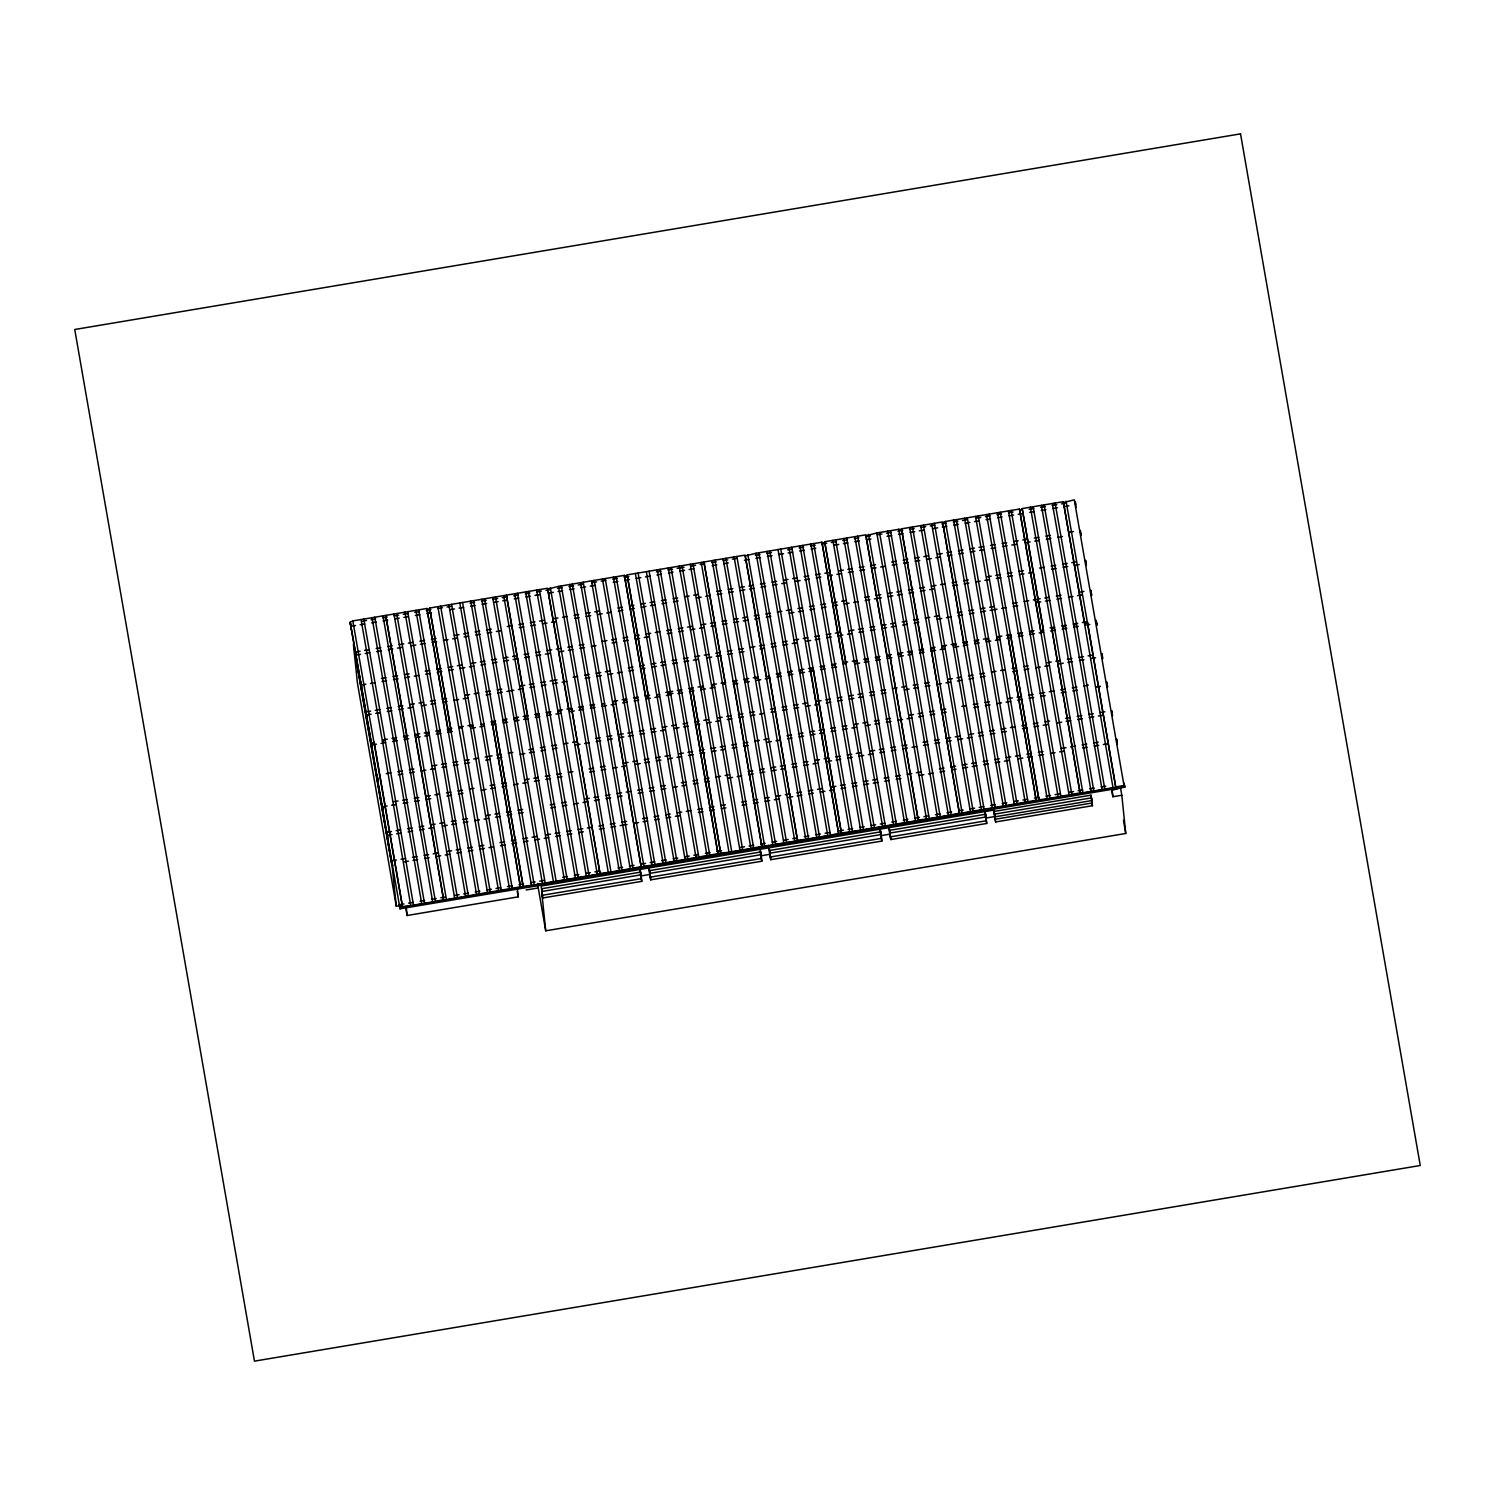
<?xml version="1.0" encoding="UTF-8"?>
<svg xmlns="http://www.w3.org/2000/svg" width="1495" height="1495" viewBox="0 0 1495 1495"><rect width="100%" height="100%" fill="white"/><g stroke="black" fill="none" stroke-linecap="round" stroke-linejoin="round"><path stroke-width="1.5" d="M350.166 622.238L399.782 907.428L402.51 906.605L374.199 742.155L371.507 743.183L350.166 622.238L352.82 620.911L361.042 619.547L382.477 741.389L385.168 740.305L413.498 905.11L410.751 905.578L382.421 740.772M361.042 619.547L372.012 617.697L393.447 739.558L396.138 738.455L424.468 903.279L421.721 903.727L393.391 738.922M372.012 617.697L382.982 615.865L404.435 737.708L407.107 736.624L385.729 615.398L393.97 614.015L443.679 900.046L520.466 886.815L492.154 722.347L520.484 887.17L523.231 886.703L494.901 721.898L523.231 886.703M393.97 614.015L404.939 612.165L426.374 734.026L429.046 732.942L457.395 897.747M404.939 612.165L415.909 610.334L437.344 732.195L440.035 731.092L468.365 895.916M415.909 610.334L426.879 608.484L476.587 894.533M426.879 608.484L448.313 730.345L451.06 729.878L429.626 608.035L437.848 606.652L487.557 892.683M437.848 606.652L448.818 604.802L470.271 726.663L472.943 725.58L501.292 890.385M448.818 604.802L459.806 602.971L481.24 724.813L483.913 723.729L512.262 888.535M459.806 602.971L470.775 601.121L492.21 722.982L494.901 721.898M470.775 601.121L481.745 599.289L503.18 721.132L505.871 720.048L534.201 884.853L531.454 885.32L503.124 720.515M481.745 599.289L492.715 597.439L514.168 719.301L516.84 718.198L545.17 883.022L542.423 883.47L514.093 718.665M492.715 597.439L503.684 595.608L525.137 717.451L527.81 716.367L506.431 595.141L514.672 593.758L536.107 715.619L538.779 714.517L567.128 879.34L564.381 879.789L536.032 714.984M514.672 593.758L525.642 591.908L575.351 877.957L600.037 873.809L571.707 709.004L600.037 873.809M525.642 591.908L536.612 590.077L558.046 711.938L560.737 710.835L589.067 875.659M536.612 590.077L547.581 588.226L597.29 874.276M571.707 709.004L569.016 710.05L547.693 589.086L558.551 586.395L580.004 708.238L582.676 707.154L611.006 871.977L608.278 872.426L579.929 707.621M558.551 586.395L569.539 584.545L590.973 706.406L593.646 705.322L621.995 870.127L619.248 870.595L590.899 705.771M569.539 584.545L580.508 582.714L601.943 704.556L604.615 703.472L632.964 868.277L630.217 868.744L601.887 703.939M580.508 582.714L591.478 580.864L641.187 866.913L717.992 853.664L689.662 689.195L717.992 854.019L720.721 853.215L692.409 688.746L720.74 853.552M591.478 580.864L602.448 579.032L623.882 700.875L626.573 699.791L654.903 864.596M602.448 579.032L613.417 577.182L663.126 863.232M613.417 577.182L624.387 575.351L674.114 861.382M624.387 575.351L645.84 697.193L648.587 696.745L627.134 574.884L635.375 573.501L656.81 695.362L659.482 694.259L687.831 859.083M635.375 573.501L646.345 571.669L667.779 693.512L670.47 692.428L698.8 857.233M646.345 571.669L657.314 569.819L678.749 691.68L681.44 690.578L709.77 855.402M657.314 569.819L668.284 567.969L689.737 689.83L692.409 688.746M668.284 567.969L679.253 566.138L700.706 687.999L703.379 686.896L731.728 851.72L728.981 852.169L700.632 687.364M679.253 566.138L690.241 564.288L711.676 686.149L714.348 685.065L742.697 849.87L739.95 850.337L711.601 685.514M690.241 564.288L701.211 562.456L722.646 684.299L725.393 683.85L703.958 561.989L712.181 560.606L761.889 846.656L797.564 840.657L769.215 675.852L797.564 840.657M712.181 560.606L723.15 558.775L744.585 680.617L747.276 679.534L775.606 844.339M723.15 558.775L734.12 556.925L783.847 842.974M734.12 556.925L745.108 555.094L794.817 841.124M769.215 675.852L766.543 676.936L745.201 555.953L756.078 553.243L777.512 675.105L780.203 674.002L808.533 838.826L805.786 839.274L777.456 674.469M756.078 553.243L767.047 551.412L788.482 673.255L791.173 672.171L819.503 836.976L816.756 837.443L788.426 672.638M767.047 551.412L778.017 549.562L799.451 671.423L802.142 670.321L830.472 835.144L827.725 835.593L799.395 670.788M778.017 549.562L788.986 547.712L838.695 833.761L841.442 832.958L813.112 668.489L841.442 833.294M788.986 547.712L799.956 545.881L849.683 831.911L918.266 820.4L889.917 655.595L918.266 820.4M799.956 545.881L810.944 544.03L860.653 830.08M810.944 544.03L821.914 542.199L871.622 828.23M821.914 542.199L843.348 664.042L846.095 663.593L824.661 541.732L832.883 540.349L854.318 662.21L857.009 661.126L885.339 825.931M832.883 540.349L843.853 538.518L865.306 660.36L867.978 659.276L896.309 824.081M843.853 538.518L854.822 536.668L876.276 658.529L878.948 657.445L907.297 822.25M854.822 536.668L865.811 534.836L915.519 820.867M889.917 655.595L887.226 656.641L865.904 535.696L876.78 532.986L898.215 654.847L900.906 653.763L929.236 818.569L926.489 819.036L898.159 654.212M876.78 532.986L887.75 531.155L909.184 652.997L911.875 651.913L940.205 816.718L937.458 817.186L909.128 652.381M887.75 531.155L898.719 529.305L948.428 815.336L959.398 813.149L931.067 648.699L959.416 813.504L1036.203 800.274L1007.892 635.805L1036.222 800.61L1038.969 800.143L1010.62 635.338L1038.969 800.143M920.098 650.531L922.901 650.699L901.466 528.838L909.689 527.473L931.067 648.699M909.689 527.473L920.677 525.623L942.112 647.485L944.784 646.382L973.133 811.206M920.677 525.623L931.647 523.773L953.081 645.634L955.772 644.551L984.102 809.356M931.647 523.773L942.616 521.942L992.325 807.973M995.072 807.524L966.742 642.701L964.051 643.747L942.728 522.801L945.363 521.475L953.586 520.092L975.02 641.953L977.711 640.869L1006.042 805.674M953.586 520.092L964.555 518.26L986.009 640.103L988.681 639.019L1017.011 803.843M964.555 518.26L975.525 516.41L996.978 638.272L999.65 637.188L1027.999 801.993M975.525 516.41L986.513 514.579L1007.892 635.805M986.513 514.579L997.483 512.729L1047.191 798.779L1080.1 792.892L1051.77 628.442L1080.119 793.247L1115.775 787.267L1087.444 622.443L1115.775 787.267M997.483 512.729L1008.452 510.898L1029.887 632.74L1032.578 631.656L1060.908 796.461M1008.452 510.898L1019.422 509.047L1069.131 795.078M1019.422 509.047L1040.875 630.909L1043.603 630.442L1022.169 508.58L1030.391 507.216L1051.845 629.059L1054.517 627.975L1082.866 792.78M1030.391 507.216L1041.38 505.366L1062.814 627.227L1065.486 626.125L1093.835 790.948M1041.38 505.366L1052.349 503.516L1073.784 625.377L1076.475 624.293L1104.805 789.098M1052.349 503.516L1063.319 501.685L1113.027 787.715M1087.444 622.443L1084.753 623.49L1063.431 502.544L1074.288 499.835L1123.997 785.529L1115.756 786.912M385.729 615.398L382.982 615.865M426.991 609.343L429.738 608.895M506.431 595.141L503.684 595.608M624.499 576.21L627.246 575.743M703.958 561.989L701.211 562.456M822.026 543.059L824.754 542.592M901.578 529.716L898.719 529.305M1019.534 509.907L1022.281 509.459M361.883 621.285L366.499 620.5M371.096 619.734L375.693 618.967M382.608 617.809L387.205 617.024M394.101 615.865L398.698 615.099M403.314 614.333L407.911 613.548M414.806 612.389L419.422 611.623M426.318 610.465L430.915 609.698M437.829 608.54L442.427 607.755M447.024 606.989L451.639 606.222M470.047 603.12L474.644 602.354M481.539 601.196L486.155 600.429M493.051 599.271L497.648 598.486M502.245 597.72L506.861 596.953M513.757 595.795L518.354 595.01M525.268 593.87L529.865 593.085M536.761 591.927L541.377 591.16M545.974 590.394L550.571 589.609M557.486 588.451L562.083 587.684M568.978 586.526L573.594 585.76M578.191 584.975L582.788 584.209M592.001 582.658L596.598 581.891M601.196 581.125L605.793 580.34M612.707 579.182L617.304 578.415M624.2 577.257L628.816 576.491M656.417 571.856L661.033 571.071M667.929 569.913L672.526 569.146M677.142 568.38L684.037 567.222M690.933 566.063L695.549 565.278M700.146 564.512L704.743 563.746M711.657 562.587L716.254 561.802M723.15 560.644L727.747 559.878M732.363 559.111L736.96 558.326M755.367 555.243L759.965 554.477M766.879 553.318L771.476 552.533M787.585 549.842L792.182 549.057M799.096 547.899L803.693 547.133M810.589 545.974L815.205 545.208M822.101 544.049L826.698 543.264M831.295 542.498L835.911 541.732M842.806 540.573L847.403 539.807M854.318 538.649L858.915 537.864M865.811 536.705L870.426 535.939M877.322 534.78L881.919 534.014M886.535 533.229L891.132 532.463M898.028 531.304L902.644 530.538M909.539 529.379L914.136 528.595M921.051 527.436L925.648 526.67M930.245 525.904L934.842 525.119M941.757 523.96L946.354 523.194M953.268 522.035L957.865 521.269M962.462 520.484L967.059 519.718M976.272 518.167L980.869 517.401M985.467 516.635L990.082 515.85M996.978 514.691L1001.575 513.925M1008.49 512.766L1013.087 512M1029.195 509.29L1033.793 508.524M1040.707 507.366L1045.304 506.581M1052.2 505.422L1056.815 504.656M1061.413 503.89L1066.01 503.105M350.914 626.274L355.53 625.508M360.127 624.742L364.724 623.957M371.62 622.798L376.235 622.032M383.131 620.874L387.728 620.107M394.643 618.949L399.24 618.164M403.837 617.398L408.453 616.631M415.348 615.473L419.945 614.707M426.86 613.548L431.457 612.763M449.864 609.68L454.461 608.913M459.077 608.129L463.674 607.362M470.57 606.204L475.167 605.438M482.081 604.279L486.679 603.494M493.593 602.335L498.19 601.569M502.787 600.803L507.384 600.018M514.299 598.86L518.896 598.093M525.792 596.935L530.407 596.169M535.004 595.384L539.602 594.618M548.814 593.067L553.412 592.3M558.009 591.534L562.625 590.749M569.52 589.591L574.117 588.824M581.032 587.666L585.629 586.9M590.226 586.115L594.823 585.349M613.23 582.265L617.846 581.48M624.742 580.322L629.339 579.555M636.253 578.397L640.85 577.631M645.448 576.846L650.063 576.08M656.959 574.921L661.556 574.155M668.471 572.996L673.068 572.211M679.963 571.053L684.579 570.286M689.176 569.52L693.773 568.735M712.181 565.652L716.778 564.886M723.692 563.727L728.289 562.961M744.398 560.251L748.995 559.485M755.909 558.326L760.506 557.542M767.402 556.383L772.018 555.617M778.914 554.458L783.511 553.692M788.127 552.907L792.724 552.141M799.619 550.982L804.235 550.216M811.131 549.057L815.728 548.273M834.135 545.189L838.751 544.423M843.348 543.638L847.945 542.872M854.841 541.713L859.457 540.947M866.352 539.788L870.95 539.004M887.058 536.313L891.674 535.528M898.57 534.369L903.167 533.603M910.081 532.444L914.678 531.678M919.275 530.893L923.873 530.127M933.086 528.576L937.683 527.81M942.298 527.044L946.896 526.259M953.791 525.1L958.388 524.334M965.303 523.175L969.9 522.409M974.497 521.624L979.113 520.858M986.009 519.699L990.606 518.933M997.52 517.775L1002.117 516.99M1009.013 515.831L1013.629 515.065M1018.226 514.299L1022.823 513.514M1029.737 512.355L1034.334 511.589M1041.23 510.43L1045.846 509.664M1052.742 508.506L1057.339 507.739M1064.253 506.581L1068.85 505.796M355.679 654.119L355.455 652.007L360.071 651.241M364.668 650.456L369.265 649.69M376.179 648.531L380.776 647.765M387.672 646.606L392.269 645.821M399.184 644.663L403.781 643.896M408.378 643.13L412.994 642.345M419.889 641.187L424.487 640.421M431.401 639.262L435.998 638.496M454.405 635.394L459.002 634.628M463.618 633.861L468.215 633.076M475.111 631.918L479.727 631.152M486.622 629.993L491.22 629.227M507.328 626.517L511.925 625.751M518.84 624.592L523.437 623.807M530.333 622.649L534.948 621.883M539.546 621.116L544.143 620.332M553.356 618.799L557.953 618.014M562.55 617.248L567.166 616.482M574.061 615.323L578.658 614.538M585.573 613.38L590.17 612.614M594.767 611.847L599.364 611.063M617.79 607.979L622.387 607.213M629.283 606.054L633.88 605.288M640.794 604.129L645.391 603.345M649.989 602.578L654.604 601.812M661.5 600.654L666.097 599.869M673.012 598.71L677.609 597.944M684.504 596.785L689.12 596.019M693.717 595.234L698.314 594.468M716.722 591.385L721.319 590.6M728.233 589.441L732.83 588.675M739.745 587.516L744.342 586.75M748.939 585.965L753.536 585.199M760.45 584.04L765.048 583.274M771.943 582.116L776.559 581.331M783.455 580.172L788.052 579.406M792.668 578.64L797.265 577.855M804.16 576.696L808.776 575.93M815.672 574.771L820.269 574.005M824.866 573.22L829.482 572.454M838.676 570.903L843.292 570.137M847.889 569.371L852.486 568.586M859.382 567.427L863.998 566.661M870.894 565.502L875.491 564.736M891.599 562.027L896.215 561.26M903.111 560.102L907.708 559.317M914.622 558.158L919.219 557.392M923.817 556.626L928.414 555.86M937.627 554.309L942.224 553.542M946.84 552.758L951.437 551.991M958.332 550.833L962.929 550.067M969.844 548.908L974.441 548.123M979.038 547.357L983.654 546.591M990.55 545.432L995.147 544.647M1002.061 543.489L1006.658 542.722M1013.554 541.564L1018.17 540.798M1022.767 540.013L1027.364 539.246M1034.278 538.088L1038.875 537.322M1045.771 536.163L1050.387 535.378M1068.794 532.295L1073.391 531.529M360.594 654.305L355.997 655.072L356.221 657.183L355.455 652.007M365.21 653.539L369.807 652.754M376.703 651.596L381.3 650.83M388.214 649.671L392.811 648.905M397.408 648.12L402.024 647.354M411.218 645.803L415.816 645.036M420.431 644.27L425.028 643.485M431.924 642.327L436.54 641.561M443.436 640.402L448.033 639.636M452.649 638.851L457.246 638.085M464.141 636.926L468.739 636.16M475.653 635.001L480.25 634.216M487.164 633.058L491.762 632.292M496.359 631.525L500.956 630.74M519.363 627.657L523.979 626.891M530.874 625.732L535.472 624.966M542.386 623.807L546.983 623.023M551.58 622.256L556.196 621.49M574.603 618.388L579.2 617.622M586.096 616.463L590.712 615.697M597.608 614.538L602.205 613.754M606.802 612.987L611.418 612.221M618.313 611.063L622.91 610.278M629.825 609.119L634.422 608.353M641.318 607.194L645.933 606.428M650.531 605.643L655.128 604.877M662.042 603.718L666.639 602.952M673.535 601.794L678.151 601.009M696.558 597.925L701.155 597.159M705.752 596.374L710.349 595.608M717.264 594.449L721.861 593.683M728.775 592.525L733.372 591.74M740.268 590.581L744.865 589.815M749.481 589.049L754.078 588.264M760.974 587.105L765.589 586.339M772.485 585.18L777.082 584.414M781.698 583.629L786.295 582.863M795.49 581.312L800.105 580.546M804.702 579.78L809.3 578.995M816.214 577.855L820.811 577.07M827.707 575.911L832.323 575.145M836.92 574.379L841.517 573.594M848.412 572.435L853.028 571.669M859.924 570.511L864.521 569.745M871.435 568.586L876.033 567.801M880.63 567.035L885.246 566.269M892.141 565.11L896.738 564.325M903.653 563.167L908.25 562.4M915.146 561.242L919.761 560.476M926.657 559.317L931.254 558.532M935.87 557.766L940.467 557M947.363 555.841L951.96 555.056M958.874 553.897L963.471 553.131M970.386 551.973L974.983 551.206M979.58 550.422L984.177 549.655M991.092 548.497L995.689 547.731M1002.584 546.572L1007.2 545.787M1011.797 545.021L1016.394 544.255M1025.607 542.704L1030.204 541.938M1034.802 541.153L1039.417 540.386M1046.313 539.228L1050.91 538.462M1057.825 537.303L1062.422 536.518M381.449 678.487L386.046 677.702M392.961 676.544L397.558 675.777M404.454 674.619L409.069 673.853M425.178 671.143L429.775 670.377M436.671 669.218L441.287 668.452M448.182 667.293L452.779 666.508M457.377 665.742L461.992 664.976M471.187 663.425L475.802 662.659M480.4 661.874L484.997 661.108M491.892 659.949L496.508 659.183M503.404 658.024L508.001 657.239M512.617 656.473L517.214 655.707M524.11 654.548L528.725 653.763M535.621 652.605L540.218 651.839M547.133 650.68L551.73 649.914M556.327 649.129L560.924 648.363M567.838 647.204L572.435 646.438M579.35 645.279L583.947 644.495M602.354 641.411L606.951 640.645M611.548 639.86L616.164 639.094M623.06 637.935L627.657 637.169M634.571 636.01L639.169 635.226M646.064 634.067L650.68 633.301M655.277 632.534L659.874 631.75M666.789 630.591L671.386 629.825M678.281 628.666L682.897 627.9M687.494 627.115L692.092 626.349M701.304 624.798L705.902 624.032M710.499 623.265L715.096 622.481M722.01 621.322L726.607 620.556M733.503 619.397L738.119 618.631M742.716 617.865L747.313 617.08M754.227 615.921L758.825 615.155M765.72 613.996L770.336 613.23M777.232 612.072L781.829 611.287M786.445 610.521L791.042 609.754M797.938 608.596L802.535 607.811M809.449 606.652L814.046 605.886M820.961 604.727L825.558 603.961M832.453 602.803L837.05 602.018M841.666 601.252L846.263 600.485M864.671 597.383L869.268 596.617M876.182 595.458L880.779 594.692M887.675 593.534L892.291 592.749M896.888 591.983L901.485 591.216M908.399 590.058L912.996 589.273M919.892 588.114L924.508 587.348M931.404 586.189L936.001 585.423M940.598 584.638L945.214 583.872M952.109 582.714L956.707 581.947M963.621 580.789L968.218 580.004M986.625 576.921L991.222 576.154M995.838 575.369L1000.435 574.603M1007.331 573.445L1011.947 572.678M1018.843 571.52L1023.44 570.735M1039.548 568.044L1044.145 567.278M1051.06 566.119L1055.657 565.334M1062.571 564.176L1067.168 563.409M1071.765 562.643L1076.363 561.858M361.285 685.028L360.743 681.963L361.491 687.139L361.285 685.028L365.883 684.262M370.48 683.495L375.077 682.71M381.991 681.552L386.588 680.786M393.484 679.627L398.1 678.861M404.995 677.702L409.593 676.917M414.208 676.151L418.806 675.385M425.701 674.226L430.317 673.441M437.213 672.283L441.81 671.517M448.724 670.358L453.321 669.592M460.217 668.433L464.833 667.648M469.43 666.882L474.027 666.116M480.923 664.957L485.539 664.172M492.434 663.014L497.031 662.248M503.946 661.089L508.543 660.323M513.14 659.538L517.756 658.772M524.652 657.613L529.249 656.847M536.163 655.688L540.76 654.903M545.357 654.137L549.954 653.371M559.167 651.82L563.764 651.054M568.38 650.269L572.977 649.503M579.873 648.344L584.47 647.578M591.385 646.419L595.982 645.634M612.09 642.943L616.688 642.159M623.602 641.019L628.199 640.234M635.095 639.075L639.71 638.309M644.308 637.543L648.905 636.758M667.312 633.674L671.928 632.908M678.823 631.75L683.421 630.965M690.335 629.806L694.932 629.04M699.529 628.274L704.126 627.489M711.041 626.33L715.638 625.564M722.533 624.405L727.149 623.639M734.045 622.481L738.642 621.696M743.258 620.93L747.855 620.163M754.751 619.005L759.367 618.22M766.262 617.061L770.859 616.295M789.267 613.212L793.882 612.427M798.479 611.661L803.077 610.894M809.991 609.736L814.588 608.951M821.484 607.792L826.081 607.026M832.995 605.867L837.592 605.101M844.507 603.943L849.104 603.158M853.701 602.392L858.298 601.625M865.213 600.467L869.81 599.682M874.407 598.916L881.321 597.757M888.217 596.598L892.814 595.832M897.43 595.047L902.027 594.281M908.923 593.123L913.538 592.356M920.434 591.198L925.031 590.413M929.628 589.647L934.244 588.88M952.651 585.797L957.248 585.012M964.144 583.854L968.76 583.087M975.656 581.929L980.253 581.163M984.869 580.378L989.466 579.611M996.361 578.453L1000.977 577.687M1007.873 576.528L1012.47 575.743M1019.384 574.585L1023.982 573.818M1028.579 573.052L1033.176 572.267M1051.583 569.184L1056.199 568.418M1063.094 567.259L1067.692 566.474M1074.606 565.316L1079.203 564.549M366.013 711.919L366.78 717.095L366.013 711.919L370.629 711.134M375.226 710.368L379.823 709.602M386.738 708.443L391.335 707.658M398.231 706.5L402.846 705.733M409.742 704.575L414.339 703.809M418.955 703.024L423.552 702.258M430.448 701.099L435.045 700.333M441.959 699.174L446.556 698.389M464.964 695.306L469.561 694.54M474.177 693.755L478.774 692.989M485.669 691.83L490.285 691.064M497.181 689.905L501.778 689.12M520.185 686.037L524.801 685.271M529.398 684.486L533.995 683.72M540.91 682.561L545.507 681.795M550.104 681.029L557.018 679.87M573.108 677.16L577.724 676.394M584.62 675.235L589.217 674.451M596.131 673.292L600.728 672.526M605.326 671.76L609.941 670.975M628.348 667.891L632.946 667.125M639.841 665.966L644.457 665.182M651.353 664.023L655.95 663.257M660.566 662.491L665.163 661.706M672.059 660.547L676.656 659.781M683.57 658.622L688.167 657.856M695.082 656.697L699.679 655.913M704.276 655.146L708.873 654.38M715.787 653.222L720.384 652.437M727.28 651.278L731.896 650.512M738.792 649.353L743.389 648.587M750.303 647.428L754.9 646.644M759.497 645.877L764.113 645.111M771.009 643.953L775.606 643.168M782.52 642.009L787.117 641.243M794.013 640.084L798.629 639.318M803.226 638.533L807.823 637.767M814.719 636.608L819.335 635.842M826.23 634.684L830.828 633.899M835.443 633.132L840.04 632.366M849.235 630.815L853.851 630.049M858.448 629.283L863.045 628.498M869.959 627.339L874.556 626.573M881.452 625.415L886.068 624.648M890.665 623.863L895.262 623.097M902.158 621.939L906.774 621.172M913.669 620.014L918.266 619.229M925.181 618.07L929.778 617.304M934.375 616.538L938.991 615.753M957.398 612.67L961.995 611.904M968.891 610.745L973.507 609.96M980.402 608.801L984.999 608.035M989.615 607.269L994.212 606.484M1012.62 603.401L1017.217 602.635M1024.131 601.476L1028.728 600.691M1033.325 599.925L1040.221 598.766M1044.837 598L1049.434 597.215M1056.33 596.056L1060.945 595.29M1079.353 592.207L1083.95 591.422M366.555 714.984L371.152 714.218M375.768 713.433L380.365 712.667M387.261 711.508L391.877 710.742M398.773 709.583L403.37 708.798M407.985 708.032L412.583 707.266M421.777 705.715L426.393 704.949M430.99 704.182L435.587 703.397M442.501 702.239L447.098 701.473M453.994 700.314L458.591 699.548M463.207 698.763L467.804 697.997M486.211 694.913L490.808 694.128M497.723 692.97L502.32 692.204M506.917 691.438L513.831 690.279M518.429 689.494L523.026 688.728M529.94 687.569L534.537 686.803M541.433 685.644L546.049 684.86M552.944 683.701L557.542 682.935M562.139 682.168L566.754 681.384M585.162 678.3L589.759 677.534M596.654 676.375L601.27 675.59M608.166 674.432L612.763 673.666M617.379 672.899L621.976 672.115M628.872 670.956L633.488 670.19M640.383 669.031L644.98 668.265M651.895 667.106L656.492 666.322M661.089 665.555L665.686 664.789M672.601 663.63L677.198 662.846M684.093 661.687L688.709 660.921M693.306 660.155L697.903 659.37M707.116 657.837L711.713 657.053M716.311 656.286L720.926 655.52M727.822 654.361L732.419 653.595M739.334 652.437L743.931 651.652M760.039 648.961L764.636 648.176M771.551 647.017L776.148 646.251M783.044 645.092L787.641 644.326M792.257 643.541L796.854 642.775M806.067 641.224L810.664 640.458M815.261 639.692L819.858 638.907M826.772 637.748L831.369 636.982M838.265 635.823L842.881 635.057M847.478 634.272L852.075 633.506M858.99 632.348L863.587 631.581M870.482 630.423L875.098 629.638M881.994 628.479L886.591 627.713M891.188 626.947L895.804 626.162M902.7 625.003L907.297 624.237M914.211 623.079L918.808 622.312M937.215 619.21L941.813 618.444M946.428 617.678L951.026 616.893M957.921 615.734L962.537 614.968M969.433 613.81L974.03 613.043M980.944 611.885L985.541 611.1M990.139 610.334L997.053 609.175M1001.65 608.409L1006.247 607.624M1013.161 606.465L1017.759 605.699M1036.166 602.616L1040.763 601.85M1045.36 601.065L1049.976 600.299M1056.872 599.14L1061.469 598.374M1068.383 597.215L1072.98 596.43M1077.577 595.664L1082.193 594.898M382.813 739.932L387.411 739.165M392.008 738.399L396.623 737.614M403.519 736.456L408.116 735.689M415.031 734.531L419.628 733.765M424.225 732.98L428.822 732.214M435.736 731.055L440.334 730.289M447.229 729.13L451.845 728.345M458.741 727.187L463.338 726.421M467.954 725.654L472.551 724.869M490.958 721.786L495.555 721.02M502.469 719.861L507.067 719.076M513.962 717.918L518.578 717.151M523.175 716.385L527.772 715.6M534.687 714.442L539.284 713.676M546.18 712.517L550.777 711.751M557.691 710.592L562.288 709.807M566.885 709.041L571.501 708.275M578.397 707.116L582.994 706.331M589.908 705.173L594.505 704.407M612.913 701.323L617.51 700.538M622.126 699.772L626.723 699.006M633.618 697.847L638.215 697.062M645.13 695.904L649.727 695.138M665.836 692.447L672.731 691.288M677.347 690.503L681.944 689.737M688.84 688.578L693.456 687.812M698.053 687.027L702.65 686.261M711.863 684.71L716.46 683.944M721.057 683.178L725.673 682.393M732.569 681.234L737.166 680.468M744.08 679.309L748.677 678.543M753.274 677.758L757.872 676.992M776.279 673.909L780.895 673.124M787.79 671.965L792.387 671.199M799.302 670.04L803.899 669.274M808.496 668.489L813.112 667.723M820.007 666.564L824.605 665.798M831.519 664.64L836.116 663.855M843.012 662.696L847.628 661.93M852.225 661.164L856.822 660.379M863.736 659.22L868.333 658.454M875.229 657.295L879.826 656.529M886.741 655.371L891.338 654.586M898.252 653.427L902.849 652.661M907.446 651.895L912.043 651.11M918.958 649.951L923.555 649.185M930.451 648.026L935.066 647.26M941.962 646.102L946.559 645.317M951.175 644.551L955.772 643.784M962.668 642.626L967.284 641.86M974.179 640.701L978.776 639.916M983.374 639.15L987.989 638.384M997.184 636.833L1001.8 636.066M1006.397 635.282L1010.994 634.515M1017.889 633.357L1022.505 632.591M1029.401 631.432L1033.998 630.647M1050.107 627.956L1054.722 627.171M1061.618 626.013L1066.215 625.246M1073.13 624.088L1077.727 623.322M1082.324 622.537L1086.921 621.77M443.679 900.046L415.33 735.241L418.077 734.774L446.426 899.598M578.098 877.49L549.768 712.685L547.02 713.152M641.187 866.913L612.857 702.089L615.604 701.641L643.934 866.446M665.873 862.764L637.543 697.959L634.796 698.408M761.889 846.656L733.615 682.411L736.306 681.384L764.636 846.189M838.695 833.761L810.439 669.573L813.112 668.489M852.43 831.463L824.081 666.639L821.334 667.106M863.4 829.613L835.051 664.808L832.323 665.256M931.123 649.279L933.814 648.232L962.145 813.037M1007.948 636.384L1010.62 635.338M1049.938 798.311L1021.608 633.506L1018.861 633.955M668.358 694.166L672.956 693.381M376.441 744.174L371.844 744.94L372.049 747.051L371.302 741.875L371.526 743.968M381.038 743.389L385.635 742.623M392.55 741.464L397.147 740.698M404.061 739.539L408.658 738.754M415.554 737.596L420.151 736.829M424.767 736.063L429.364 735.278M436.26 734.12L440.875 733.354M447.771 732.195L452.368 731.429M470.775 728.327L475.391 727.56M479.988 726.794L484.586 726.009M491.5 724.851L496.097 724.085M502.993 722.926L507.609 722.16M514.504 721.001L519.101 720.216M523.698 719.45L528.314 718.684M535.21 717.525L539.807 716.759M546.721 715.6L551.319 714.816M555.916 714.049L560.532 713.283M569.726 711.732L574.323 710.966M578.939 710.181L583.536 709.415M590.432 708.256L595.047 707.49M601.943 706.331L606.54 705.547M611.156 704.78L615.753 704.014M622.649 702.856L627.246 702.071M634.16 700.912L638.757 700.146M645.672 698.987L650.269 698.221M654.866 697.436L659.463 696.67M666.378 695.511L670.975 694.745M677.87 693.587L682.486 692.802M689.382 691.643L693.979 690.877M700.893 689.718L705.49 688.952M710.088 688.167L714.703 687.401M733.111 684.318L737.708 683.533M744.603 682.374L749.219 681.608M756.115 680.449L760.712 679.683M765.309 678.898L769.925 678.132M776.821 676.973L781.418 676.207M788.332 675.049L792.929 674.264M799.825 673.105L804.441 672.339M809.038 671.573L813.635 670.788M820.549 669.629L825.147 668.863M832.042 667.704L836.658 666.938M855.065 663.855L859.662 663.07M864.26 662.304L868.857 661.538M875.771 660.379L880.368 659.594M887.283 658.435L891.88 657.669M898.775 656.511L903.372 655.744M907.988 654.96L912.585 654.193M919.481 653.035L924.097 652.269M930.993 651.11L935.59 650.325M940.205 649.559L944.803 648.793M953.997 647.242L958.613 646.475M963.21 645.69L967.807 644.924M974.721 643.766L979.318 642.999M986.214 641.841L990.83 641.056M995.427 640.29L1000.024 639.524M1006.92 638.365L1011.536 637.58M1018.431 636.421L1023.029 635.655M1029.943 634.497L1034.54 633.731M1039.137 632.946L1043.753 632.179M1050.649 631.021L1055.246 630.255M1062.16 629.096L1066.757 628.311M1073.653 627.153L1078.269 626.386M1085.164 625.228L1089.762 624.462M386.252 773.625L390.849 772.859M397.745 771.7L402.361 770.934M409.256 769.775L413.853 768.991M432.261 765.907L436.876 765.141M441.474 764.356L446.071 763.59M452.985 762.431L457.582 761.665M464.478 760.506L469.075 759.722M473.691 758.955L478.288 758.189M485.184 757.031L492.098 755.872M496.695 755.087L501.292 754.321M508.207 753.162L512.804 752.396M528.912 749.686L533.509 748.92M540.424 747.762L545.021 746.977M551.917 745.818L556.532 745.052M563.428 743.893L568.025 743.127M572.622 742.342L577.238 741.576M595.645 738.493L600.242 737.708M607.138 736.549L611.754 735.783M618.65 734.624L623.247 733.858M627.863 733.073L632.46 732.307M639.355 731.148L643.971 730.382M650.867 729.224L655.464 728.439M662.378 727.299L666.976 726.514M671.573 725.748L676.17 724.982M683.084 723.823L687.681 723.038M694.596 721.879L699.193 721.113M703.79 720.347L708.387 719.562M717.6 718.03L722.197 717.245M726.794 716.479L731.41 715.713M738.306 714.554L742.903 713.769M749.817 712.61L754.414 711.844M770.523 709.135L775.12 708.368M782.034 707.21L786.632 706.444M793.527 705.285L798.124 704.5M802.74 703.734L807.337 702.968M816.55 701.417L821.147 700.65M825.745 699.866L830.342 699.099M837.256 697.941L841.853 697.175M848.749 696.016L853.365 695.231M857.962 694.465L862.559 693.699M869.473 692.54L874.07 691.755M880.966 690.597L885.582 689.83M892.478 688.672L897.075 687.906M901.672 687.121L906.288 686.354M913.183 685.196L917.78 684.43M924.695 683.271L929.292 682.486M947.699 679.403L952.296 678.637M956.912 677.852L961.509 677.085M968.405 675.927L973.021 675.161M979.916 674.002L984.514 673.236M991.428 672.077L996.025 671.292M1000.622 670.526L1005.219 669.76M1012.134 668.601L1016.731 667.817M1023.645 666.658L1028.242 665.892M1046.649 662.808L1051.247 662.023M1055.844 661.257L1060.46 660.491M1067.355 659.332L1071.952 658.547M1078.867 657.389L1083.464 656.623M1088.061 655.856L1092.677 655.072M398.287 774.765L402.884 773.999M409.798 772.84L414.395 772.074M421.291 770.915L425.907 770.131M430.504 769.364L435.101 768.598M442.015 767.44L446.613 766.655M453.508 765.496L458.105 764.73M465.02 763.571L469.617 762.805M485.726 760.095L490.323 759.329M497.237 758.171L501.834 757.386M520.241 754.302L524.838 753.536M529.454 752.751L534.051 751.985M540.947 750.826L545.544 750.06M552.459 748.902L557.056 748.135M575.463 745.033L580.06 744.267M584.676 743.501L589.273 742.716M596.169 741.557L600.784 740.791M607.68 739.633L612.277 738.866M619.192 737.708L623.789 736.923M628.386 736.157L633.002 735.39M639.897 734.232L644.495 733.447M651.409 732.288L656.006 731.522M660.603 730.756L665.2 729.971M674.413 728.439L679.01 727.654M683.607 726.888L688.223 726.121M695.119 724.963L699.716 724.178M706.63 723.019L711.228 722.253M715.825 721.487L720.44 720.702M727.336 719.543L731.933 718.777M738.848 717.619L743.445 716.852M750.34 715.694L754.956 714.909M759.553 714.143L764.151 713.377M771.065 712.218L775.662 711.433M782.558 710.274L787.155 709.508M794.069 708.35L798.666 707.583M805.581 706.425L810.178 705.64M814.775 704.874L819.372 704.108M826.287 702.949L830.884 702.164M837.779 701.005L842.395 700.239M849.291 699.081L853.888 698.314M858.504 697.53L863.101 696.763M869.997 695.605L874.612 694.839M881.508 693.68L886.105 692.914M904.512 689.812L909.128 689.046M913.725 688.279L918.322 687.494M925.218 686.336L929.834 685.57M936.73 684.411L941.327 683.645M945.943 682.86L950.54 682.094M957.435 680.935L962.051 680.169M968.947 679.01L973.544 678.225M980.458 677.067L985.055 676.301M1012.676 671.666L1017.273 670.9M1024.168 669.741L1028.766 668.956M1035.68 667.798L1040.277 667.032M1044.874 666.265L1049.49 665.481M1058.684 663.948L1063.281 663.163M1067.897 662.397L1072.494 661.631M1079.39 660.472L1084.006 659.687M1090.901 658.529L1095.499 657.763M393.465 801.787L398.062 801.002M402.66 800.236L407.275 799.47M414.171 798.311L418.768 797.526M425.683 796.368L430.28 795.602M434.877 794.835L439.474 794.051M446.388 792.892L450.985 792.126M457.881 790.967L462.497 790.201M469.393 789.042L473.99 788.257M490.098 785.566L494.714 784.782M501.61 783.623L506.207 782.857M524.614 779.773L529.23 778.988M533.827 778.222L538.424 777.456M545.339 776.297L549.936 775.513M556.831 774.354L561.429 773.588M568.343 772.429L572.94 771.663M589.049 768.953L593.646 768.187M600.56 767.028L605.157 766.244M623.564 763.16L628.162 762.394M632.777 761.628L637.375 760.843M644.27 759.684L648.886 758.918M655.782 757.759L660.379 756.993M664.976 756.208L669.592 755.442M678.786 753.891L683.402 753.125M687.999 752.359L692.596 751.574M699.492 750.415L704.108 749.649M711.003 748.49L715.6 747.724M720.216 746.939L724.813 746.173M731.709 745.015L736.325 744.248M743.221 743.09L747.818 742.305M754.732 741.146L759.329 740.38M763.926 739.614L768.523 738.829M786.949 735.746L791.546 734.979M798.442 733.821L803.039 733.036M809.954 731.877L814.551 731.111M819.148 730.345L823.764 729.56M830.659 728.401L835.256 727.635M842.171 726.477L846.768 725.71M853.664 724.552L858.279 723.767M862.877 723.001L867.474 722.235M874.388 721.076L878.985 720.291M885.881 719.132L890.497 718.366M908.904 715.283L913.501 714.498M918.098 713.732L922.695 712.965M929.61 711.807L934.207 711.041M941.102 709.882L945.718 709.097M961.827 706.406L966.424 705.621M973.32 704.463L977.936 703.697M984.831 702.538L989.428 701.772M1007.836 698.67L1012.451 697.903M1017.048 697.137L1021.646 696.352M1028.56 695.194L1033.157 694.428M1040.053 693.269L1044.65 692.503M1049.266 691.718L1053.863 690.952M1060.759 689.793L1065.374 689.027M1072.27 687.868L1076.867 687.083M1083.782 685.925L1088.379 685.158M382.496 806.777L381.954 803.712L382.701 808.888L382.496 806.777L387.093 806.011M391.69 805.244L396.306 804.46M403.201 803.301L407.799 802.535M414.713 801.376L419.31 800.61M426.206 799.451L430.822 798.666M446.912 795.975L451.527 795.19M458.423 794.032L463.02 793.266M481.427 790.182L486.043 789.397M490.64 788.631L495.237 787.865M502.152 786.706L506.749 785.921M513.645 784.763L518.26 783.997M522.858 783.231L527.455 782.464M534.369 781.306L538.966 780.521M545.862 779.362L550.459 778.596M557.373 777.437L561.971 776.671M589.591 772.037L594.188 771.252M601.083 770.093L605.699 769.327M612.595 768.168L617.192 767.402M621.808 766.617L626.405 765.851M635.599 764.3L640.215 763.534M644.812 762.768L649.409 761.983M656.324 760.824L660.921 760.058M667.817 758.899L672.432 758.133M677.029 757.348L681.627 756.582M688.522 755.423L693.138 754.657M700.034 753.499L704.631 752.714M711.545 751.555L716.142 750.789M720.74 750.023L725.355 749.238M732.251 748.079L736.848 747.313M743.762 746.154L748.36 745.388M766.767 742.286L771.364 741.52M775.98 740.754L780.577 739.969M787.473 738.81L792.07 738.044M798.984 736.885L803.581 736.119M810.496 734.961L815.093 734.176M819.69 733.41L824.287 732.643M831.201 731.485L835.798 730.719M842.694 729.56L847.31 728.775M851.907 728.009L856.504 727.243M865.717 725.692L870.314 724.925M874.911 724.141L879.527 723.374M886.423 722.216L891.02 721.45M897.934 720.291L902.531 719.506M907.129 718.74L911.726 717.974M918.64 716.815L923.237 716.03M930.133 714.872L934.749 714.105M941.644 712.947L946.242 712.181M973.862 707.546L978.459 706.761M985.373 705.603L989.97 704.836M996.866 703.678L1001.482 702.912M1006.079 702.127L1010.676 701.361M1017.572 700.202L1022.188 699.436M1029.083 698.277L1033.68 697.492M1040.595 696.334L1045.192 695.567M1061.3 692.858L1065.898 692.092M1072.812 690.933L1077.409 690.167M1095.816 687.065L1100.413 686.298M387.093 834.36L386.869 832.248L391.466 831.482M396.082 830.697L400.679 829.931M407.574 828.772L412.19 828.006M419.086 826.847L423.683 826.062M430.597 824.904L435.194 824.137M439.792 823.371L444.389 822.586M451.303 821.428L455.9 820.662M462.796 819.503L467.412 818.737M485.819 815.635L490.416 814.868M495.013 814.102L499.629 813.317M506.525 812.159L511.122 811.393M518.036 810.234L522.633 809.468M550.253 804.833L554.851 804.048M561.746 802.89L566.343 802.124M584.769 799.04L589.366 798.255M593.963 797.489L598.561 796.723M605.475 795.564L610.072 794.798M616.968 793.639L621.584 792.855M626.181 792.088L630.778 791.322M637.692 790.164L642.289 789.379M649.185 788.22L653.801 787.454M660.697 786.295L665.294 785.529M681.402 782.819L685.999 782.053M692.914 780.895L697.511 780.11M704.407 778.951L709.022 778.185M715.918 777.026L720.515 776.26M725.131 775.475L729.728 774.709M748.135 771.626L752.732 770.841M759.647 769.682L764.244 768.916M771.14 767.757L775.755 766.991M780.353 766.206L784.95 765.44M791.864 764.281L796.461 763.515M803.357 762.357L807.954 761.572M814.868 760.413L819.466 759.647M824.063 758.881L828.678 758.096M835.574 756.937L840.171 756.171M847.086 755.012L851.683 754.246M856.28 753.461L860.896 752.695M870.09 751.144L874.687 750.378M879.303 749.612L883.9 748.827M890.796 747.668L895.393 746.902M902.307 745.743L906.904 744.977M923.013 742.267L927.61 741.501M934.524 740.343L939.122 739.576M946.017 738.418L950.633 737.633M955.23 736.867L959.827 736.101M969.04 734.55L973.637 733.783M978.235 732.999L982.85 732.232M989.746 731.074L994.343 730.308M1001.258 729.149L1005.855 728.364M1010.452 727.598L1015.049 726.832M1021.963 725.673L1026.56 724.888M1033.456 723.729L1038.072 722.963M1044.968 721.805L1049.565 721.038M1065.673 718.329L1070.289 717.563M1077.185 716.404L1081.782 715.619M1088.696 714.46L1093.293 713.694M1100.189 712.536L1104.805 711.769M392.008 834.546L387.411 835.313L387.616 837.424L386.869 832.248M396.605 833.78L401.221 832.995M408.116 831.837L412.713 831.071M419.628 829.912L424.225 829.146M428.822 828.361L433.419 827.595M442.632 826.044L447.229 825.277M451.826 824.511L456.442 823.726M463.338 822.568L467.935 821.801M474.849 820.643L479.446 819.877M484.044 819.111L488.659 818.326M495.555 817.167L500.152 816.401M507.067 815.242L511.664 814.476M518.559 813.317L523.175 812.533M550.777 807.898L555.374 807.132M562.288 805.973L566.885 805.207M573.8 804.048L578.397 803.263M582.994 802.497L587.591 801.731M594.505 800.572L599.103 799.788M605.998 798.629L610.614 797.863M617.51 796.704L622.107 795.938M638.215 793.228L642.813 792.462M649.727 791.303L654.324 790.519M661.238 789.36L665.836 788.594M672.731 787.435L677.328 786.669M681.944 785.884L686.541 785.118M693.437 783.959L698.053 783.193M704.949 782.034L709.546 781.25M727.953 778.166L732.569 777.4M737.166 776.615L741.763 775.849M748.677 774.69L753.274 773.924M760.17 772.765L764.786 771.981M771.682 770.822L776.279 770.056M780.876 769.29L785.492 768.505M792.387 767.365L796.985 766.58M803.899 765.421L808.496 764.655M813.093 763.889L817.709 763.104M826.903 761.572L831.5 760.787M836.116 760.021L840.713 759.254M847.609 758.096L852.225 757.311M859.12 756.152L863.718 755.386M868.333 754.62L872.93 753.835M879.826 752.676L884.423 751.91M891.338 750.752L895.935 749.985M902.849 748.827L907.446 748.042M912.043 747.276L916.641 746.51M923.555 745.351L928.152 744.566M935.048 743.407L939.664 742.641M946.559 741.483L951.156 740.716M958.071 739.558L962.668 738.773M967.265 738.007L971.881 737.241M978.776 736.082L983.374 735.297M990.288 734.138L994.885 733.372M1001.781 732.214L1006.397 731.447M1022.487 728.738L1027.102 727.972M1033.998 726.813L1038.595 726.028M1043.211 725.262L1047.808 724.496M1057.002 722.945L1061.618 722.178M1066.215 721.394L1070.812 720.627M1077.727 719.469L1082.324 718.703M1089.22 717.544L1093.835 716.759M1098.433 715.993L1103.03 715.227M392.008 862.895L391.783 860.784L396.381 860.017M400.996 859.233L405.593 858.466M412.489 857.308L417.105 856.542M424.001 855.383L428.598 854.598M433.195 853.832L437.811 853.066M447.005 851.515L451.621 850.748M456.218 849.964L460.815 849.197M467.711 848.039L472.327 847.273M479.222 846.114L483.819 845.329M499.928 842.638L504.544 841.853M511.44 840.695L516.037 839.928M522.951 838.77L527.548 838.004M532.145 837.219L536.742 836.452M545.955 834.901L550.552 834.135M555.15 833.369L559.765 832.603M566.661 831.444L571.258 830.659M578.173 829.501L582.77 828.735M587.367 827.968L591.983 827.183M598.878 826.025L603.475 825.259M610.39 824.1L614.987 823.334M621.883 822.175L626.498 821.39M642.607 818.699L647.204 817.914M654.1 816.756L658.697 815.99M665.611 814.831L670.208 814.065M677.123 812.906L681.72 812.121M686.317 811.355L690.914 810.589M697.829 809.43L702.426 808.645M709.321 807.487L713.937 806.721M720.833 805.562L725.43 804.796M741.539 802.086L746.154 801.32M753.05 800.161L757.647 799.376M764.562 798.218L769.159 797.452M776.054 796.293L780.67 795.527M785.267 794.742L789.865 793.976M796.76 792.817L801.376 792.051M808.272 790.892L812.869 790.107M817.485 789.341L822.082 788.575M831.276 787.024L835.892 786.258M840.489 785.473L845.086 784.707M852 783.548L856.598 782.782M863.493 781.623L868.109 780.857M872.706 780.072L877.303 779.306M884.218 778.147L888.815 777.381M895.711 776.223L900.308 775.438M907.222 774.279L911.819 773.513M916.416 772.747L921.032 771.962M939.439 768.878L944.036 768.112M950.932 766.954L955.548 766.169M962.444 765.01L967.041 764.244M971.657 763.478L976.254 762.693M983.149 761.534L987.765 760.768M994.661 759.61L999.258 758.843M1006.172 757.685L1010.769 756.9M1015.367 756.134L1019.964 755.367M1026.878 754.209L1031.475 753.424M1038.371 752.265L1042.987 751.499M1061.394 748.416L1065.991 747.631M1070.588 746.865L1075.204 746.098M1082.1 744.94L1086.697 744.155M1093.611 742.996L1098.208 742.23M403.818 861.924L408.434 861.157M413.031 860.372L417.628 859.606M424.543 858.448L429.14 857.681M436.035 856.523L440.633 855.738M445.248 854.972L449.845 854.206M456.741 853.047L461.357 852.281M468.253 851.122L472.85 850.337M479.764 849.179L484.361 848.412M488.958 847.646L493.574 846.861M500.47 845.703L505.067 844.937M511.981 843.778L516.579 843.012M523.474 841.853L528.09 841.068M534.986 839.91L539.583 839.144M544.18 838.377L548.796 837.592M555.692 836.434L560.289 835.668M567.203 834.509L571.8 833.743M578.696 832.584L583.312 831.799M599.42 829.108L604.017 828.323M610.913 827.165L615.529 826.399M620.126 825.632L627.022 824.474M633.936 823.315L638.533 822.53M643.13 821.764L647.727 820.998M654.642 819.839L659.239 819.054M666.153 817.896L670.75 817.13M675.348 816.363L679.945 815.579M698.352 812.495L702.968 811.729M709.863 810.57L714.46 809.785M721.375 808.627L725.972 807.861M742.081 805.151L746.678 804.385M753.592 803.226L758.189 802.46M765.085 801.301L769.701 800.535M774.298 799.75L778.895 798.984M788.108 797.433L792.705 796.667M797.302 795.901L801.899 795.116M808.814 793.957L813.411 793.191M820.306 792.032L824.922 791.266M829.519 790.481L834.117 789.715M841.031 788.556L845.628 787.79M852.524 786.632L857.14 785.847M864.035 784.688L868.632 783.922M873.248 783.156L877.845 782.371M884.741 781.212L889.338 780.446M896.253 779.287L900.85 778.521M919.257 775.419L923.854 774.653M928.47 773.887L933.067 773.102M939.963 771.943L944.578 771.177M951.474 770.018L956.071 769.252M962.986 768.094L967.583 767.309M972.18 766.543L976.796 765.776M983.691 764.618L988.288 763.833M995.203 762.674L999.8 761.908M1004.397 761.142L1008.994 760.357M1018.207 758.825L1022.804 758.04M1027.401 757.274L1032.017 756.507M1038.913 755.349L1043.51 754.564M1050.424 753.405L1055.021 752.639M1059.619 751.873L1064.234 751.107M1082.642 748.005L1087.239 747.238M1094.134 746.08L1098.75 745.314M1103.347 744.529L1107.944 743.762M399.464 905.746L399.352 904.699L403.949 903.933M408.546 903.148L413.162 902.382M420.058 901.223L424.655 900.457M431.569 899.299L436.166 898.514M440.763 897.747L445.379 896.981M454.573 895.43L459.171 894.664M463.786 893.879L468.383 893.113M475.279 891.954L479.895 891.188M486.791 890.03L491.388 889.245M496.004 888.478L500.601 887.712M507.496 886.554L512.094 885.787M519.008 884.629L523.605 883.844M530.519 882.685L535.117 881.919M539.714 881.153L544.311 880.368M562.718 877.285L567.334 876.519M574.229 875.36L578.827 874.575M585.741 873.416L590.338 872.65M594.935 871.884L599.551 871.099M617.958 868.016L622.555 867.249M629.451 866.091L634.067 865.306M640.963 864.147L645.56 863.381M650.157 862.615L654.773 861.83M661.668 860.671L666.265 859.905M673.18 858.747L677.777 857.981M684.673 856.822L689.288 856.037M693.886 855.271L698.483 854.505M705.397 853.346L709.994 852.561M716.89 851.403L721.506 850.636M739.913 847.553L744.51 846.768M749.107 846.002L753.704 845.236M760.619 844.077L765.216 843.292M772.13 842.133L776.727 841.367M783.623 840.209L788.22 839.442M792.836 838.658L797.433 837.891M804.329 836.733L808.944 835.967M815.84 834.808L820.437 834.042M825.053 833.257L829.65 832.491M838.844 830.94L843.46 830.173M848.057 829.407L852.655 828.622M859.569 827.464L864.166 826.698M871.062 825.539L875.659 824.773M880.275 823.988L884.872 823.222M891.767 822.063L896.383 821.297M903.279 820.138L907.876 819.353M914.79 818.195L919.388 817.429M923.985 816.662L928.601 815.878M935.496 814.719L940.093 813.953M947.008 812.794L951.605 812.028M958.501 810.869L963.116 810.084M970.012 808.926L974.609 808.16M979.206 807.393L983.822 806.609M990.718 805.45L995.315 804.684M1002.229 803.525L1006.826 802.759M1013.722 801.6L1018.338 800.815M1022.935 800.049L1027.532 799.283M1034.447 798.124L1039.044 797.34M1045.939 796.181L1050.555 795.415M1055.152 794.649L1059.749 793.864M1068.962 792.331L1073.56 791.546M1078.157 790.78L1082.754 790.014M1089.668 788.855L1094.265 788.071M1101.18 786.912L1105.777 786.146M396.287 906.213L392.344 867.978L353.474 644.887L357.436 683.122L396.287 906.213L400.753 905.465M402.51 906.605L410.751 905.578M443.66 899.71L432.709 901.896L404.36 737.091M523.213 886.348L531.454 885.32M600.018 873.472L608.278 872.426M641.168 866.558L632.964 868.277M720.721 853.215L728.981 852.169M761.871 846.301L750.92 848.487L722.59 683.682M797.545 840.321L805.786 839.274M838.695 833.406L830.472 835.144M841.442 832.958L849.683 831.911M918.248 820.064L926.489 819.036M1038.95 799.806L1047.191 798.779M525.063 716.834L553.412 881.639L564.381 879.789M399.987 908.829L1124.819 787.174L1124.726 786.127L399.894 907.783L399.987 908.829L399.352 904.699M640.159 869.436L641.093 874.818L542.05 891.45L541.115 886.049L994.025 810.047L995.165 819.26L1091.967 803.021M526.203 889.955L538.256 887.937L537.808 883.433M995.109 816.812L1091.911 800.572L1090.976 795.19L994.175 811.43L995.633 821.97L1092.434 805.712L1091.443 797.881L994.642 814.121M761.123 854.673L761.815 861.213L650.699 879.845L650.026 873.323L761.123 854.673L760.189 849.291M881.172 834.528L881.844 841.068L770.747 859.7L770.074 853.178L881.172 834.528L880.237 829.146M986.027 816.943L986.7 823.465L890.777 839.555L890.104 833.033L986.027 816.943L985.093 811.542M640.832 875.958L649.764 874.463M760.862 855.813L769.813 854.318M880.91 835.668L889.843 834.173M994.698 816.569L985.766 818.083L984.196 809.038M1111.701 789.977L1112.878 796.742L1121.811 795.247L1120.652 788.631M405.537 906.512L407.107 915.501L518.204 896.851L517.27 887.862M542.255 895.281L641.299 878.649L640.626 872.127L541.582 888.759L542.722 897.972L641.766 881.359L641.093 874.818M538.256 887.937L545.731 930.806L1125.754 833.481L1121.811 795.247M1066.066 501.217L1087.5 623.079M1055.096 503.067L1076.475 624.293M1044.127 504.899L1065.486 626.125M1033.138 506.749L1054.517 627.975M1022.169 508.58L1071.878 794.63M1011.199 510.43L1032.578 631.656M1000.23 512.28L1021.664 634.123M989.26 514.112L1010.695 635.973M978.272 515.962L999.65 637.188M967.302 517.793L988.681 639.019M956.333 519.643L977.711 640.869M945.363 521.475L966.742 642.701M934.394 523.325L955.772 644.551M923.405 525.156L944.784 646.382M912.436 527.006L933.814 648.232M901.466 528.838L951.175 814.887M890.497 530.688L911.875 651.913M879.527 532.519L900.906 653.763M868.558 534.369L889.992 656.23M857.569 536.219L878.948 657.445M846.6 538.051L867.978 659.276M835.63 539.901L857.009 661.126M824.661 541.732L874.369 827.781M813.691 543.582L835.126 665.424M802.703 545.413L824.156 667.275M791.733 547.263L813.187 669.106M780.764 549.095L802.142 670.321M769.794 550.945L791.173 672.171M758.825 552.776L780.203 674.002M747.836 554.626L769.29 676.487M736.867 556.476L758.32 678.319L755.498 678.151M725.897 558.308L747.276 679.534M714.928 560.158L736.362 682M704.052 562.849L725.393 683.85M692.989 563.839L714.348 685.065M682 565.671L703.379 686.896M671.031 567.521L692.465 689.363M660.061 569.352L681.44 690.578M649.092 571.202L670.47 692.428M638.122 573.034L659.557 694.895M627.134 574.884L676.861 860.914M616.164 576.715L637.617 698.576M605.195 578.565L626.573 699.791M594.225 580.415L615.604 701.641M583.256 582.246L604.615 703.472M572.267 584.096L593.646 705.322M561.298 585.928L582.676 707.154M550.328 587.778L571.763 709.62M539.359 589.609L560.737 710.835M528.389 591.459L549.824 713.302M517.419 593.291L538.854 715.152M506.543 596L556.14 881.172M495.462 596.972L516.84 718.198M484.492 598.822L505.871 720.048M473.523 600.672L494.957 722.515M462.553 602.504L483.913 723.729M451.565 604.354L472.943 725.58M440.595 606.185L462.048 728.046L459.227 727.878M429.626 608.035L479.334 894.066M418.656 609.867L440.035 731.092M407.686 611.717L429.046 732.942M396.698 613.548L418.077 734.774M385.841 616.258L435.437 901.429M374.759 617.229L396.138 738.455M363.79 619.079L385.168 740.305M352.82 620.911L402.529 906.96M1075.746 504.637L1075.223 501.572L1076.045 507.515M1124.819 787.174L1124.184 783.062L1124.296 784.109M1123.455 820.25L1125.754 833.481M1092.434 805.712L1090.976 795.19M993.521 809.804L995.633 821.97M986.083 819.877L986.7 823.465M889.17 827.651L890.104 833.033M888.665 827.408L890.777 839.555M879.733 828.903L881.844 841.068M769.14 847.796L770.074 853.178M768.224 845.292L770.747 859.7M760.077 851.309L761.815 861.213M649.092 867.941L650.026 873.323M648.587 867.698L650.699 879.845M639.654 869.193L641.766 881.359M542.722 897.972L541.788 892.59L545.731 930.806M517.27 891.468L518.204 896.851M391.783 860.784L392.531 865.96L392.325 863.848M1073.728 624.76L1102.058 789.566M1062.739 626.592L1091.088 791.397M1029.831 632.123L1058.161 796.928M996.903 637.636L1025.252 802.46M985.934 639.486L1014.264 804.291M974.964 641.318L1003.294 806.141M953.025 644.999L981.355 809.823M942.037 646.849L970.386 811.654M876.201 657.893L904.55 822.717M865.231 659.744L893.562 824.549M854.262 661.575L882.592 826.399M758.245 677.702L786.576 842.507M744.529 680.001L772.859 844.806M753.667 848.039L725.393 683.794M678.693 691.045L707.023 855.85M667.723 692.895L696.053 857.7M656.753 694.726L685.084 859.532M623.826 700.258L652.156 865.063M557.99 711.302L586.32 876.107M481.184 724.197L509.515 889.002M470.196 726.028L498.545 890.852M461.974 727.411L490.304 892.235M437.287 731.56L465.618 896.365M426.318 733.391L454.648 898.215M1117.157 742.211L1117.363 744.323L1116.615 739.147L1116.84 741.258M1121.044 787.884L1112.205 790.22L1112.878 796.742M1112.243 713.676L1112.448 715.787L1111.701 710.611L1111.925 712.723M1107.328 685.14L1107.533 687.251L1106.786 682.075L1107.01 684.187M1086.099 563.391L1086.323 565.502L1085.576 560.326L1085.781 562.419M1080.829 533.435L1081.053 535.546L1080.287 530.37L1080.511 532.463M406.173 906.493L407.107 915.501M948.428 815.336L940.205 816.718M937.458 817.186L929.236 818.569M827.725 835.593L819.503 836.976M816.756 837.443L808.533 838.826M750.92 848.487L742.697 849.87M739.95 850.337L731.728 851.72M630.217 868.744L621.995 870.127M619.248 870.595L611.006 871.977M575.351 877.957L567.128 879.34M553.412 881.639L545.17 883.022M542.423 883.47L534.201 884.853M432.709 901.896L424.468 903.279M421.721 903.727L413.498 905.11M1240.532 133.859L74.75 329.498L254.468 1361.141L1420.25 1165.502L1240.532 133.859M760.656 851.982L649.559 870.632L650.232 877.154L761.329 858.504L760.656 851.982M880.704 831.837L769.607 850.487L770.28 857.009L881.377 838.359L880.704 831.837M985.56 814.252L889.637 830.342L890.31 836.864L986.233 820.774L985.56 814.252M372.162 749.201L353.549 643.672L391.559 862.447L372.162 749.201M1091.387 593.347L1090.845 590.263L1091.612 595.458L1091.387 593.347M1096.676 623.303L1096.134 620.219L1096.881 625.415L1096.676 623.303M1102.413 656.604L1101.871 653.539L1102.619 658.716L1102.413 656.604M377.581 778.241L377.039 775.176L377.786 780.353L377.581 778.241M351.213 629.152L350.391 623.209L351.213 629.152"/></g></svg>
